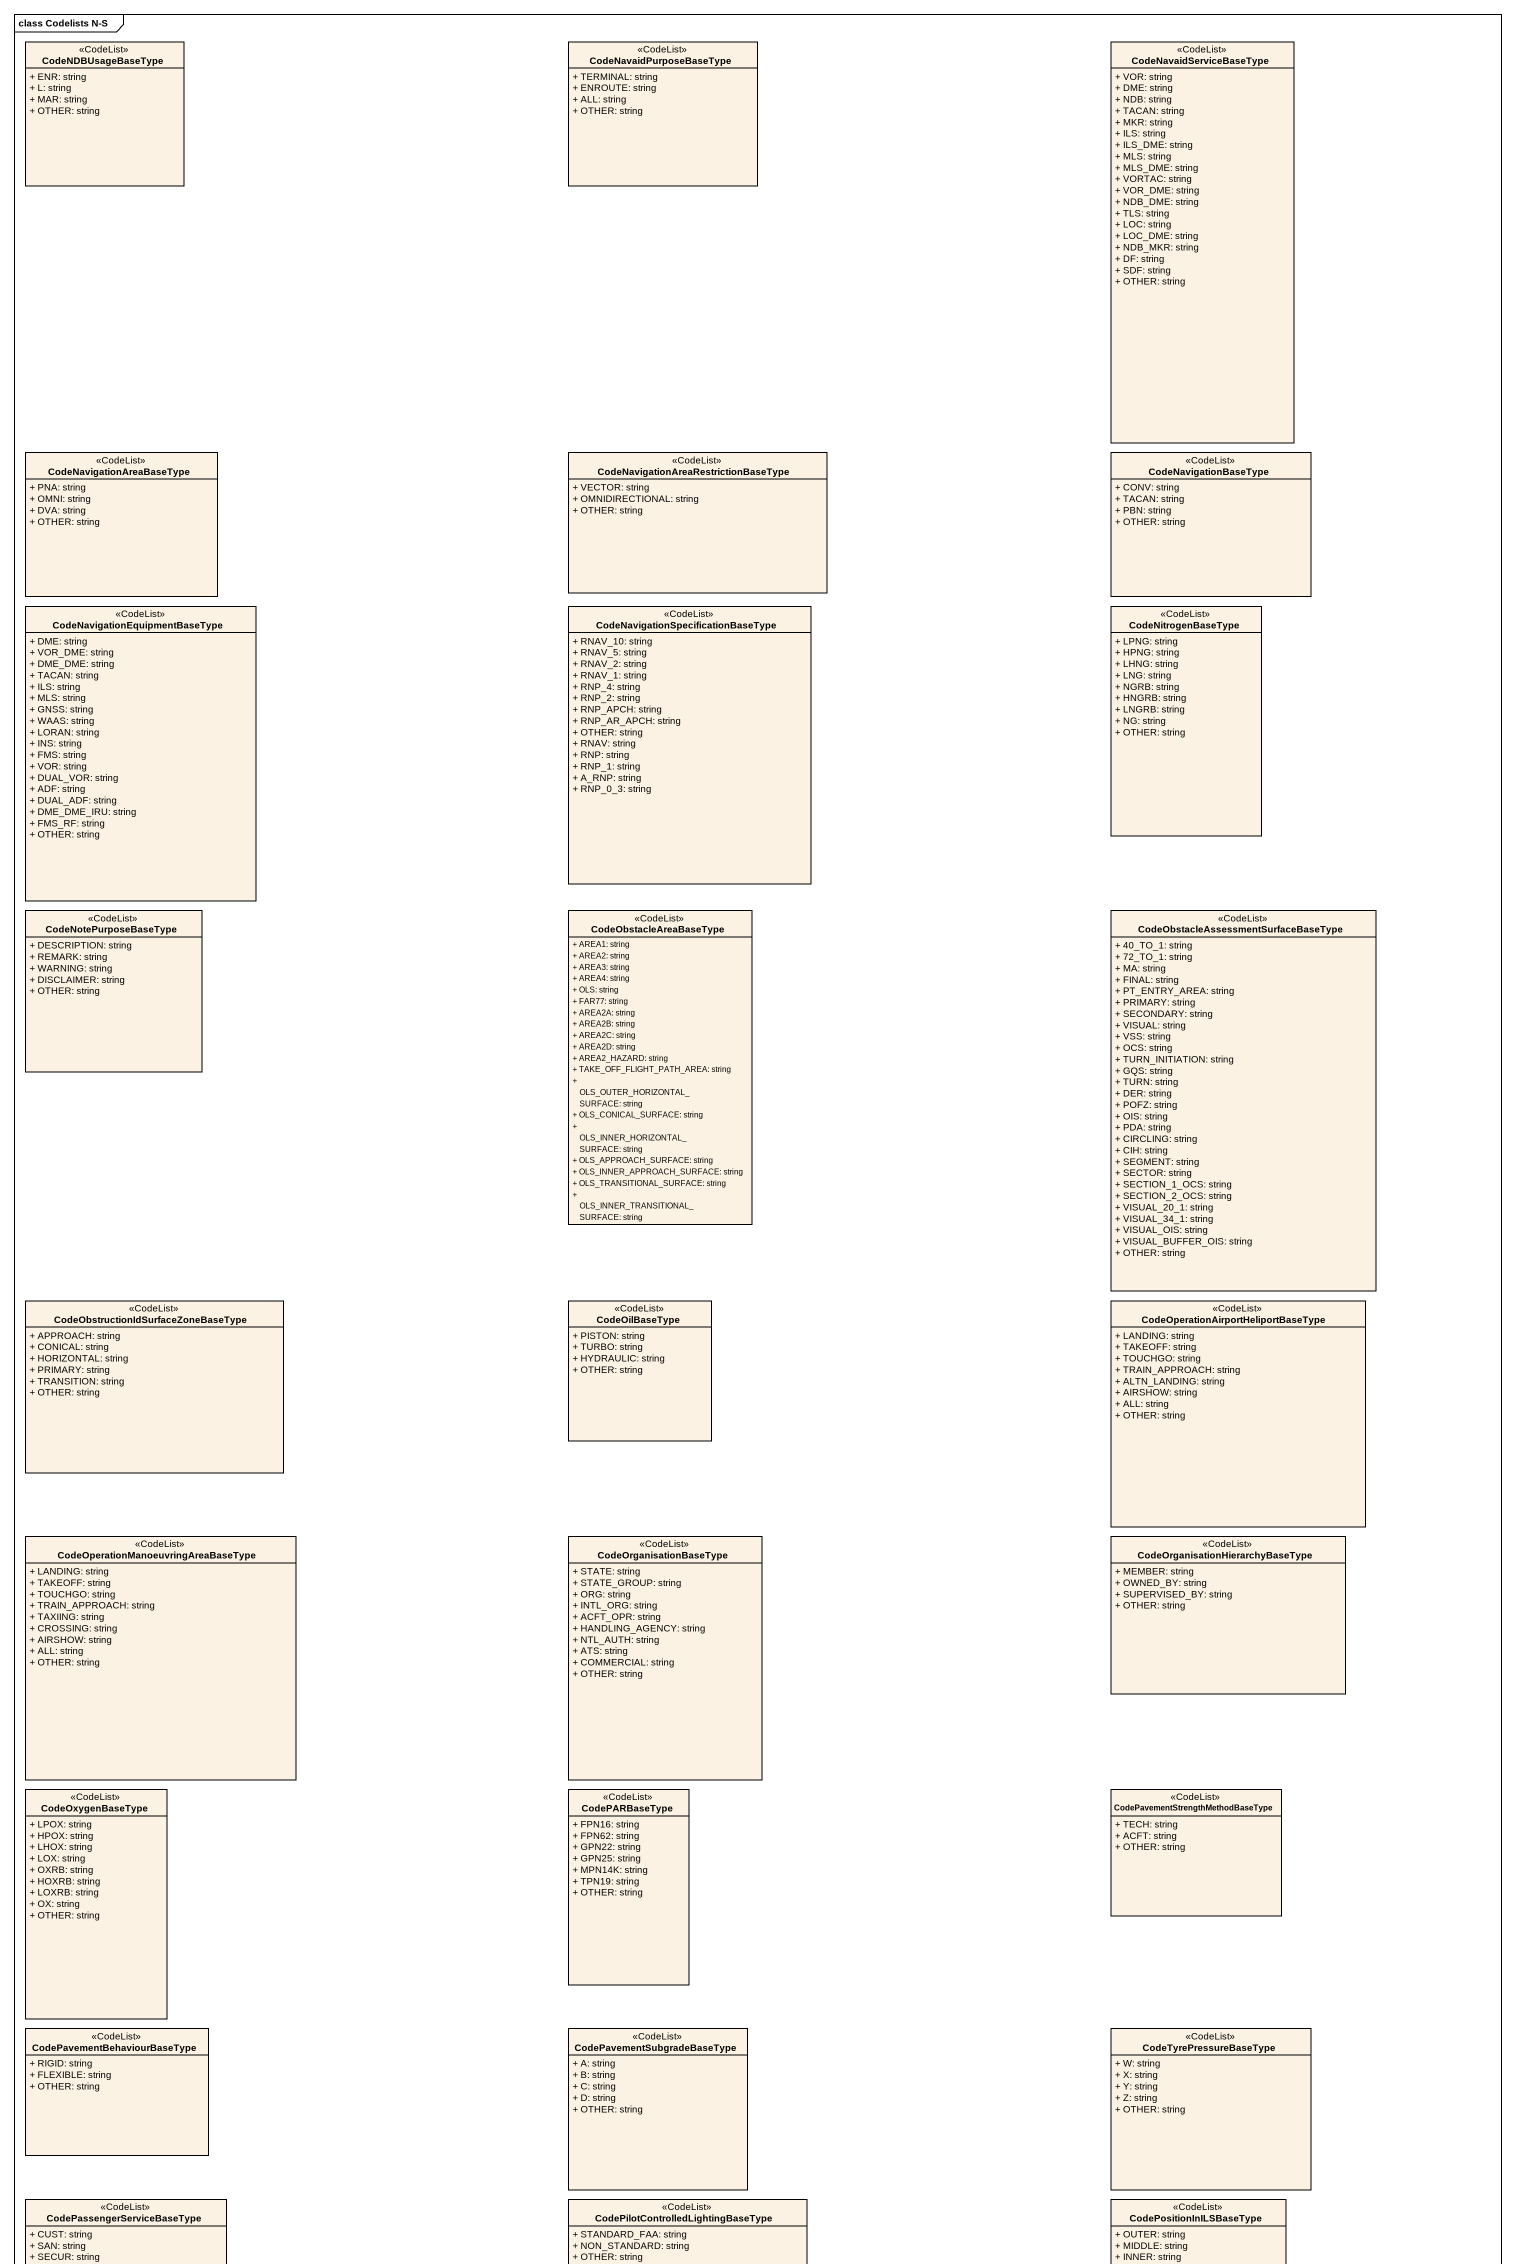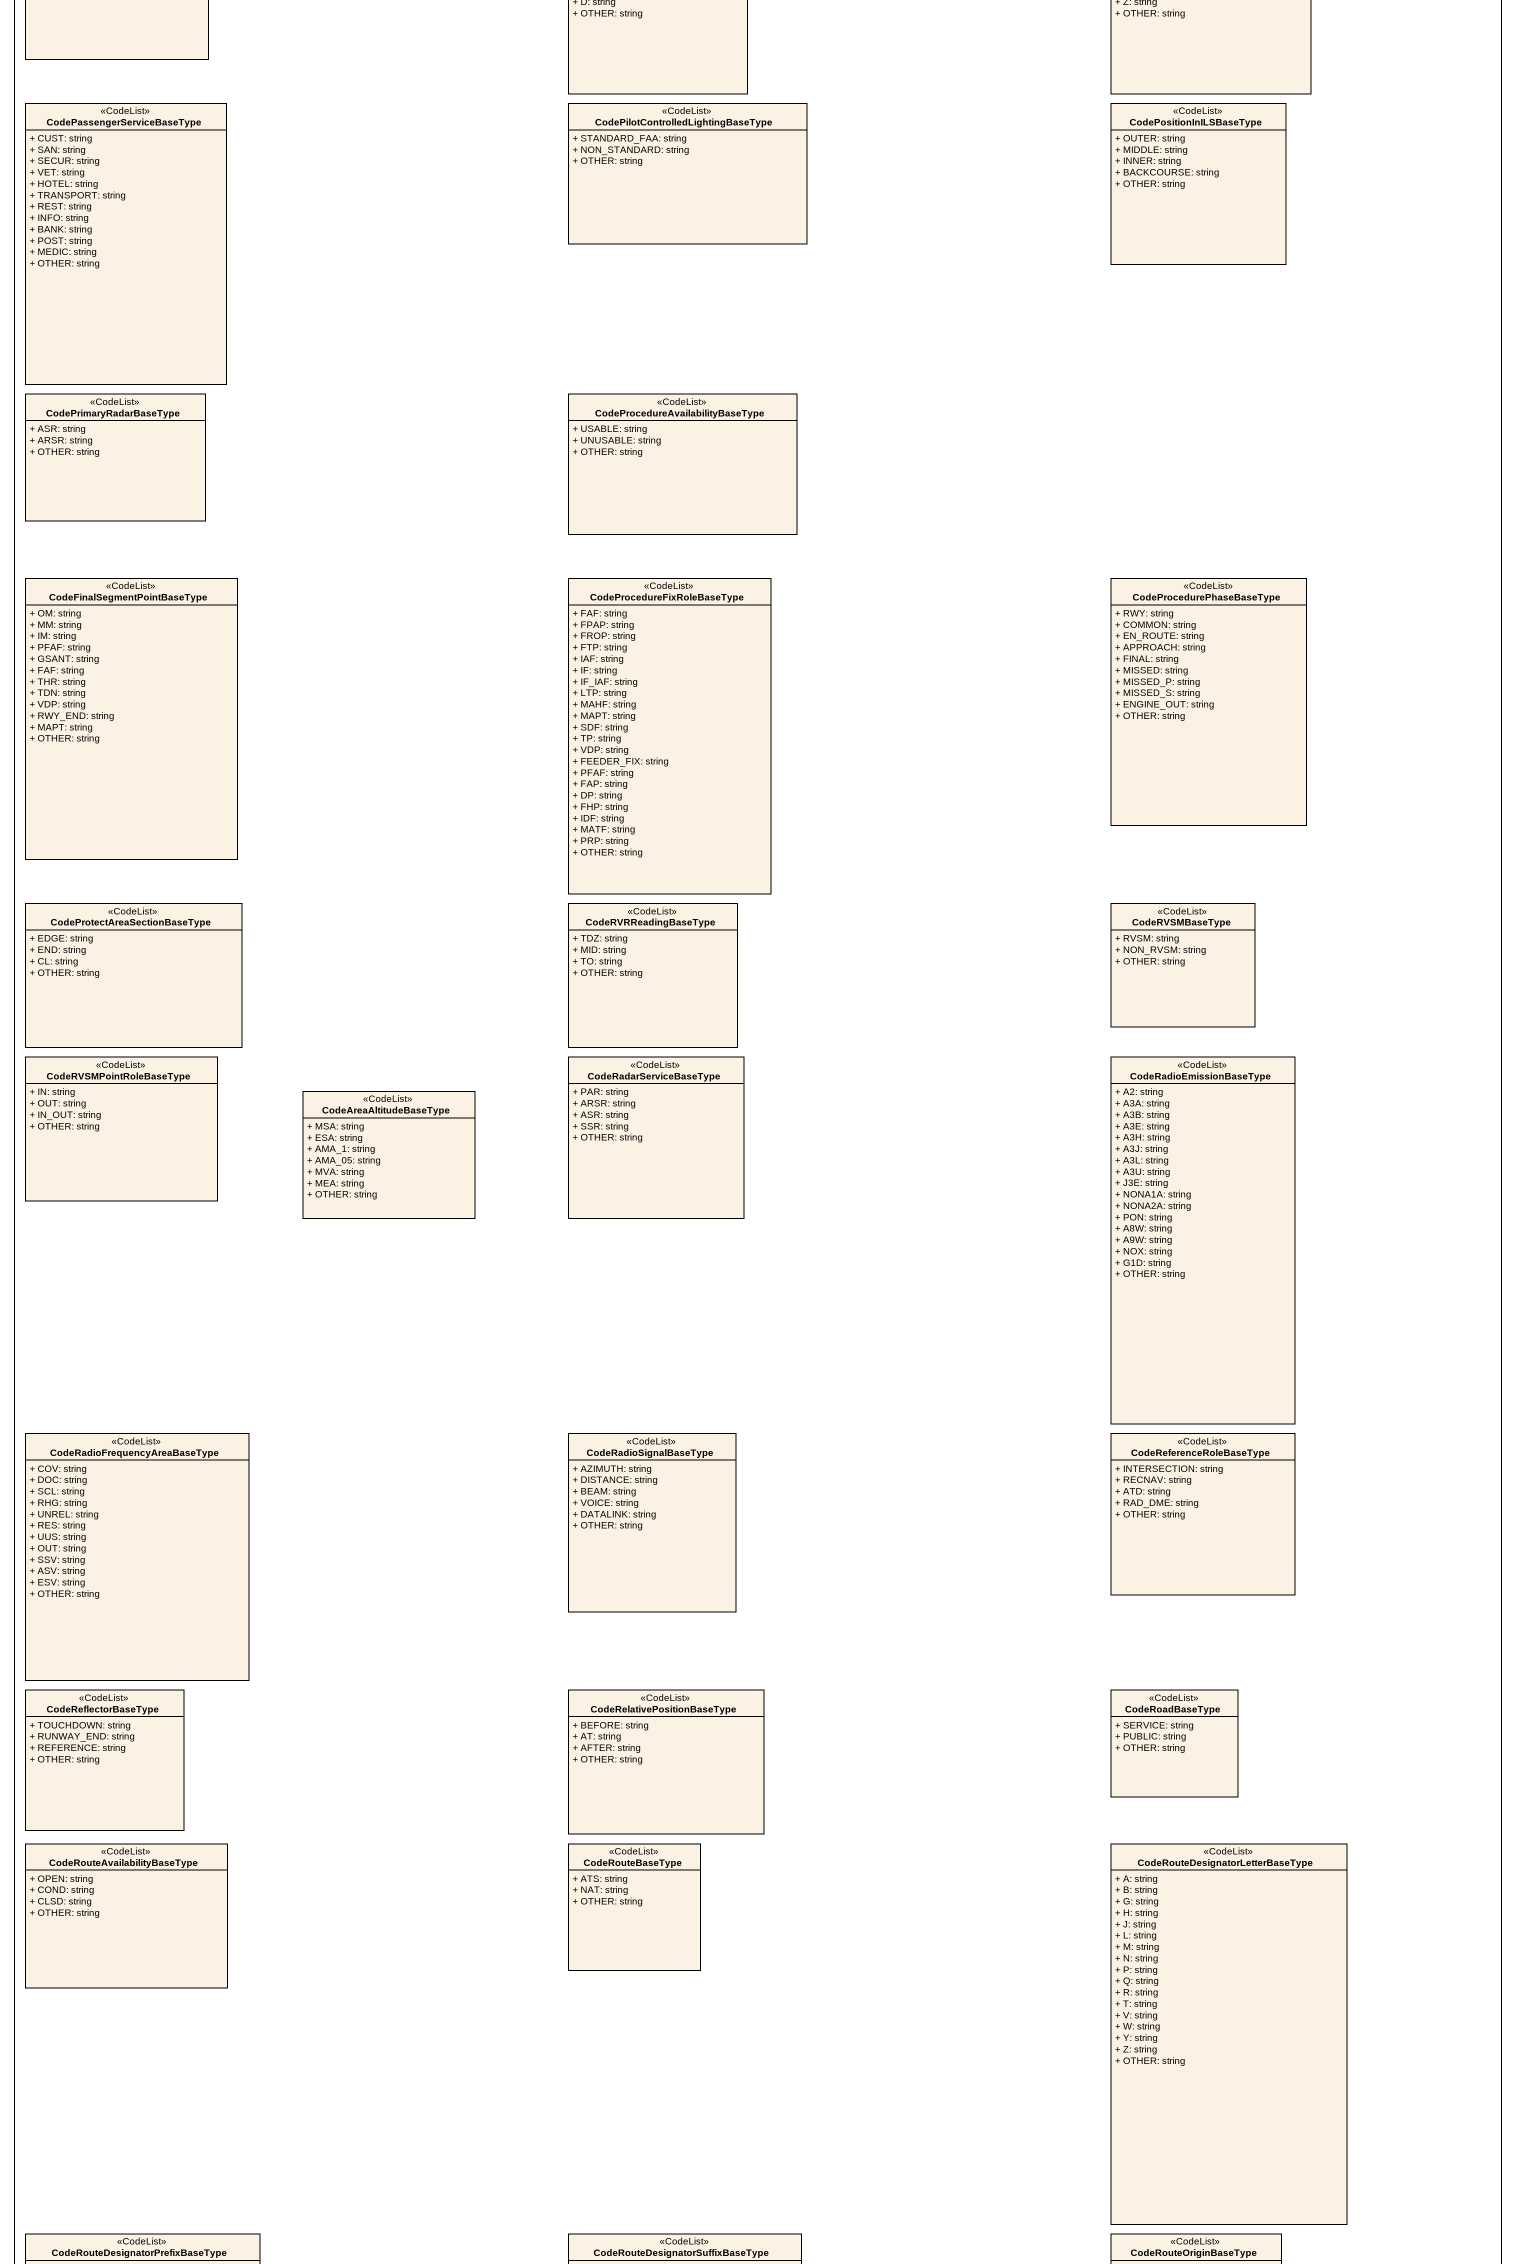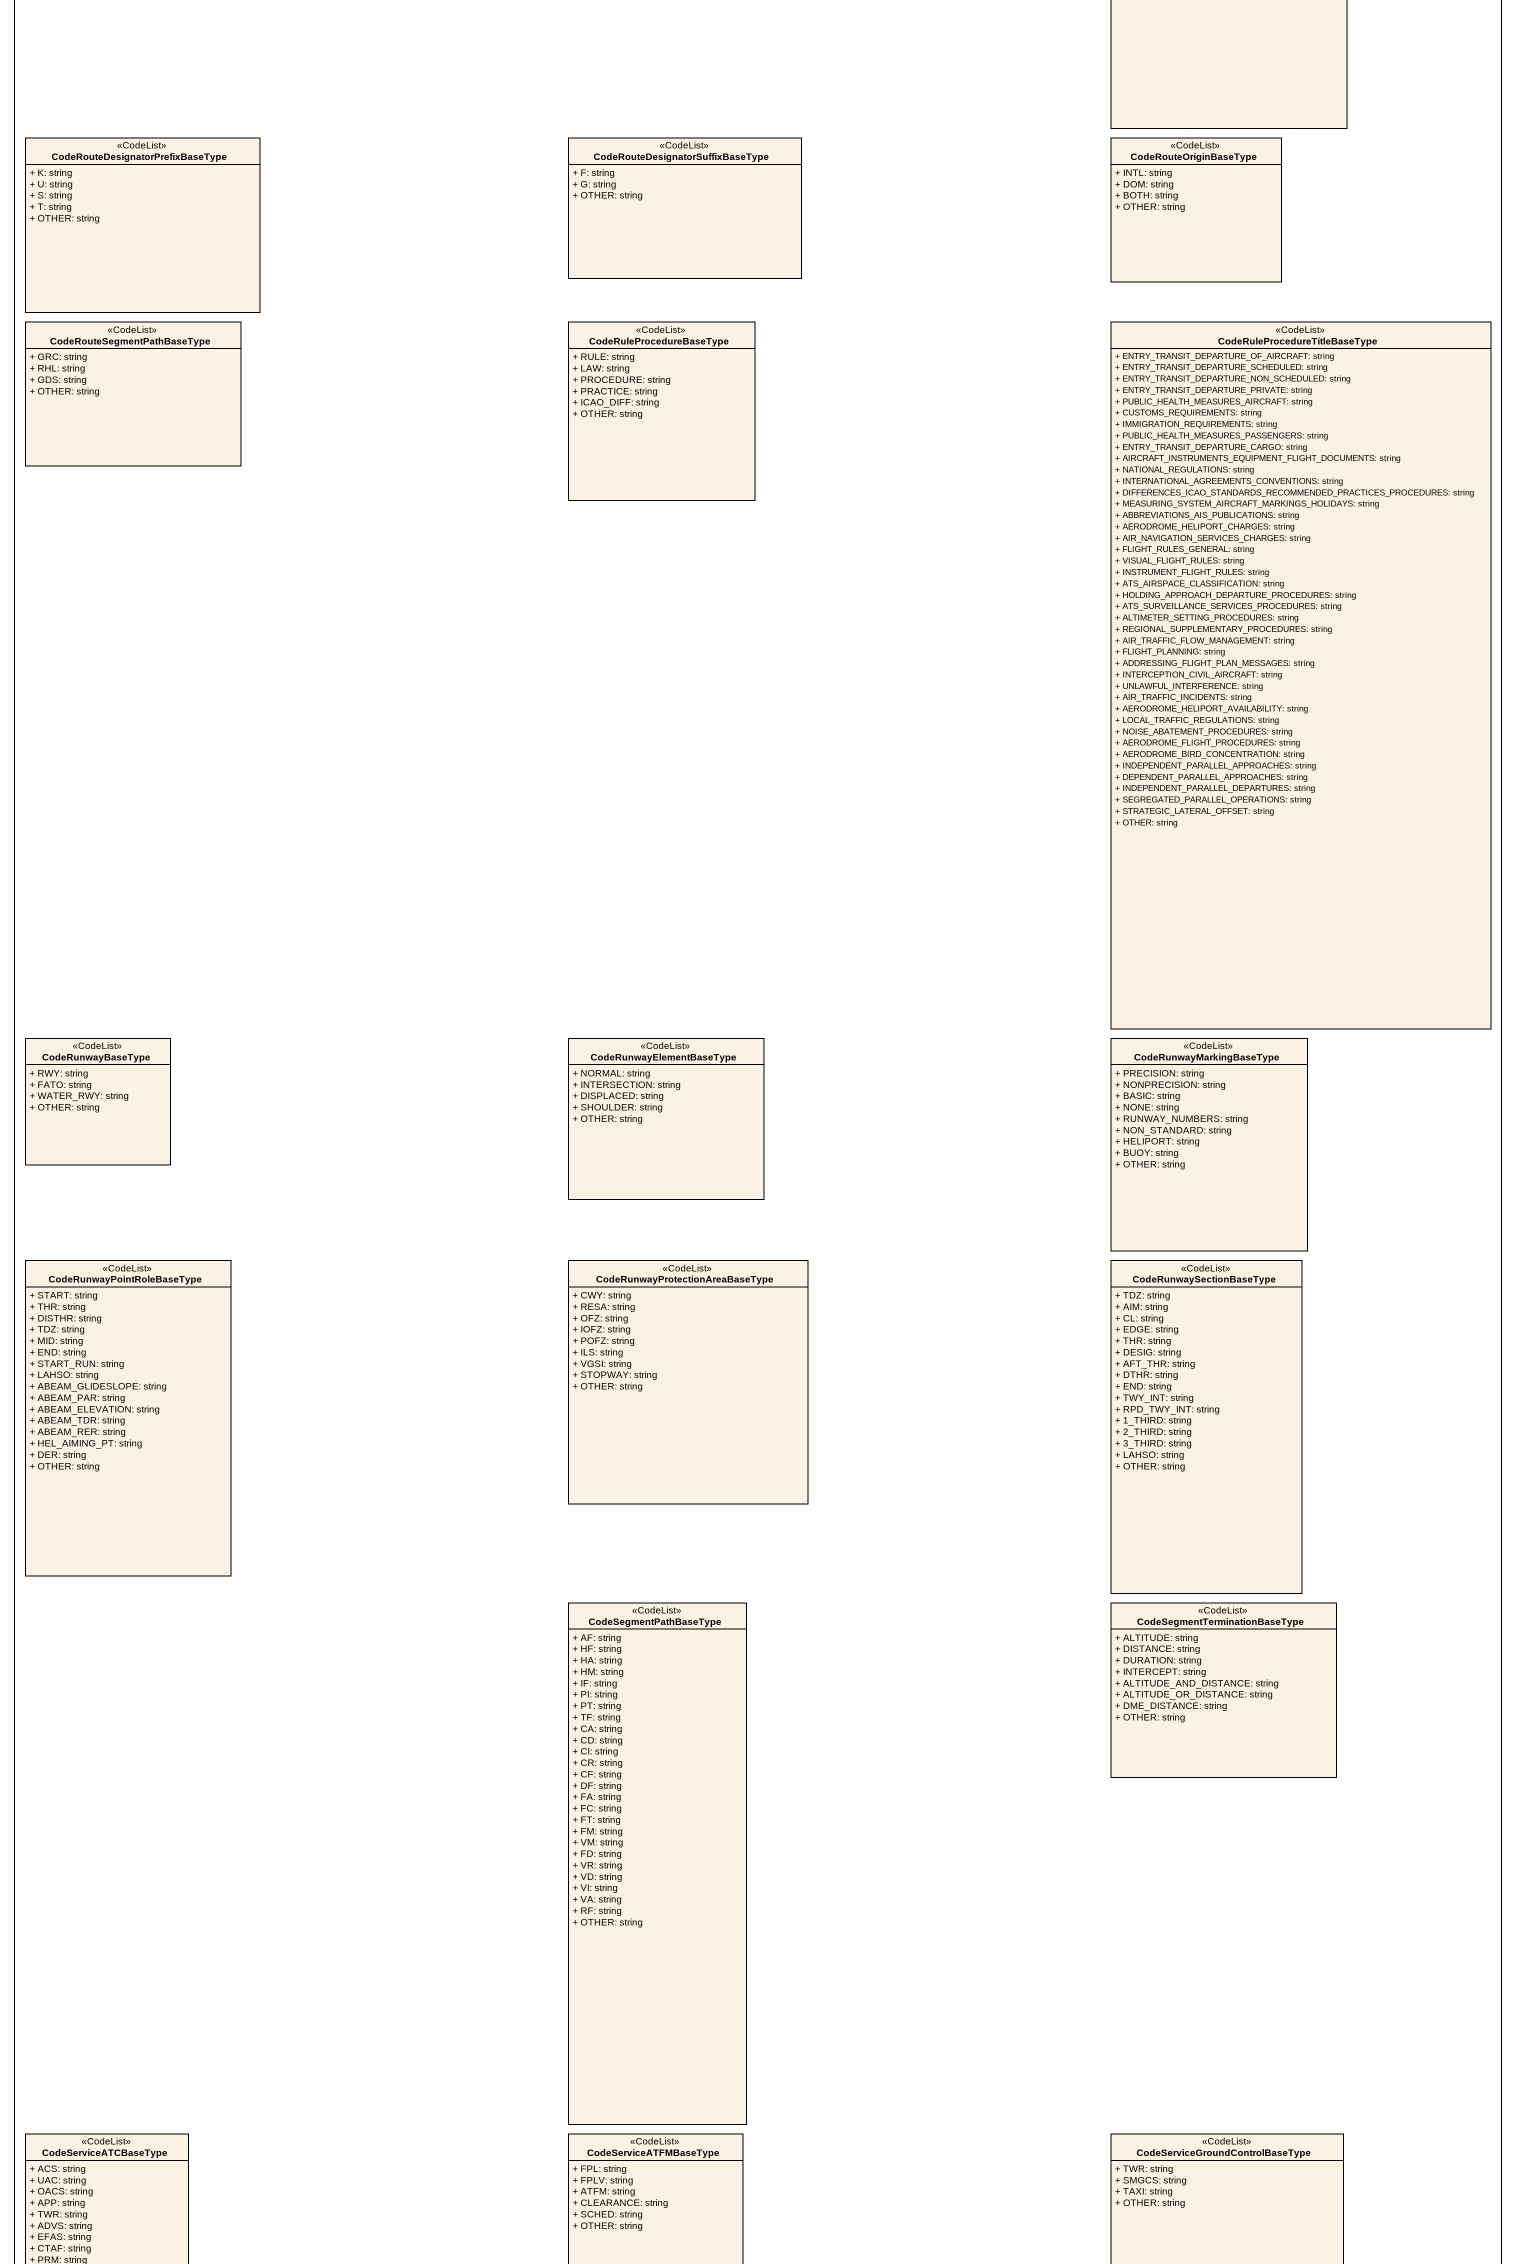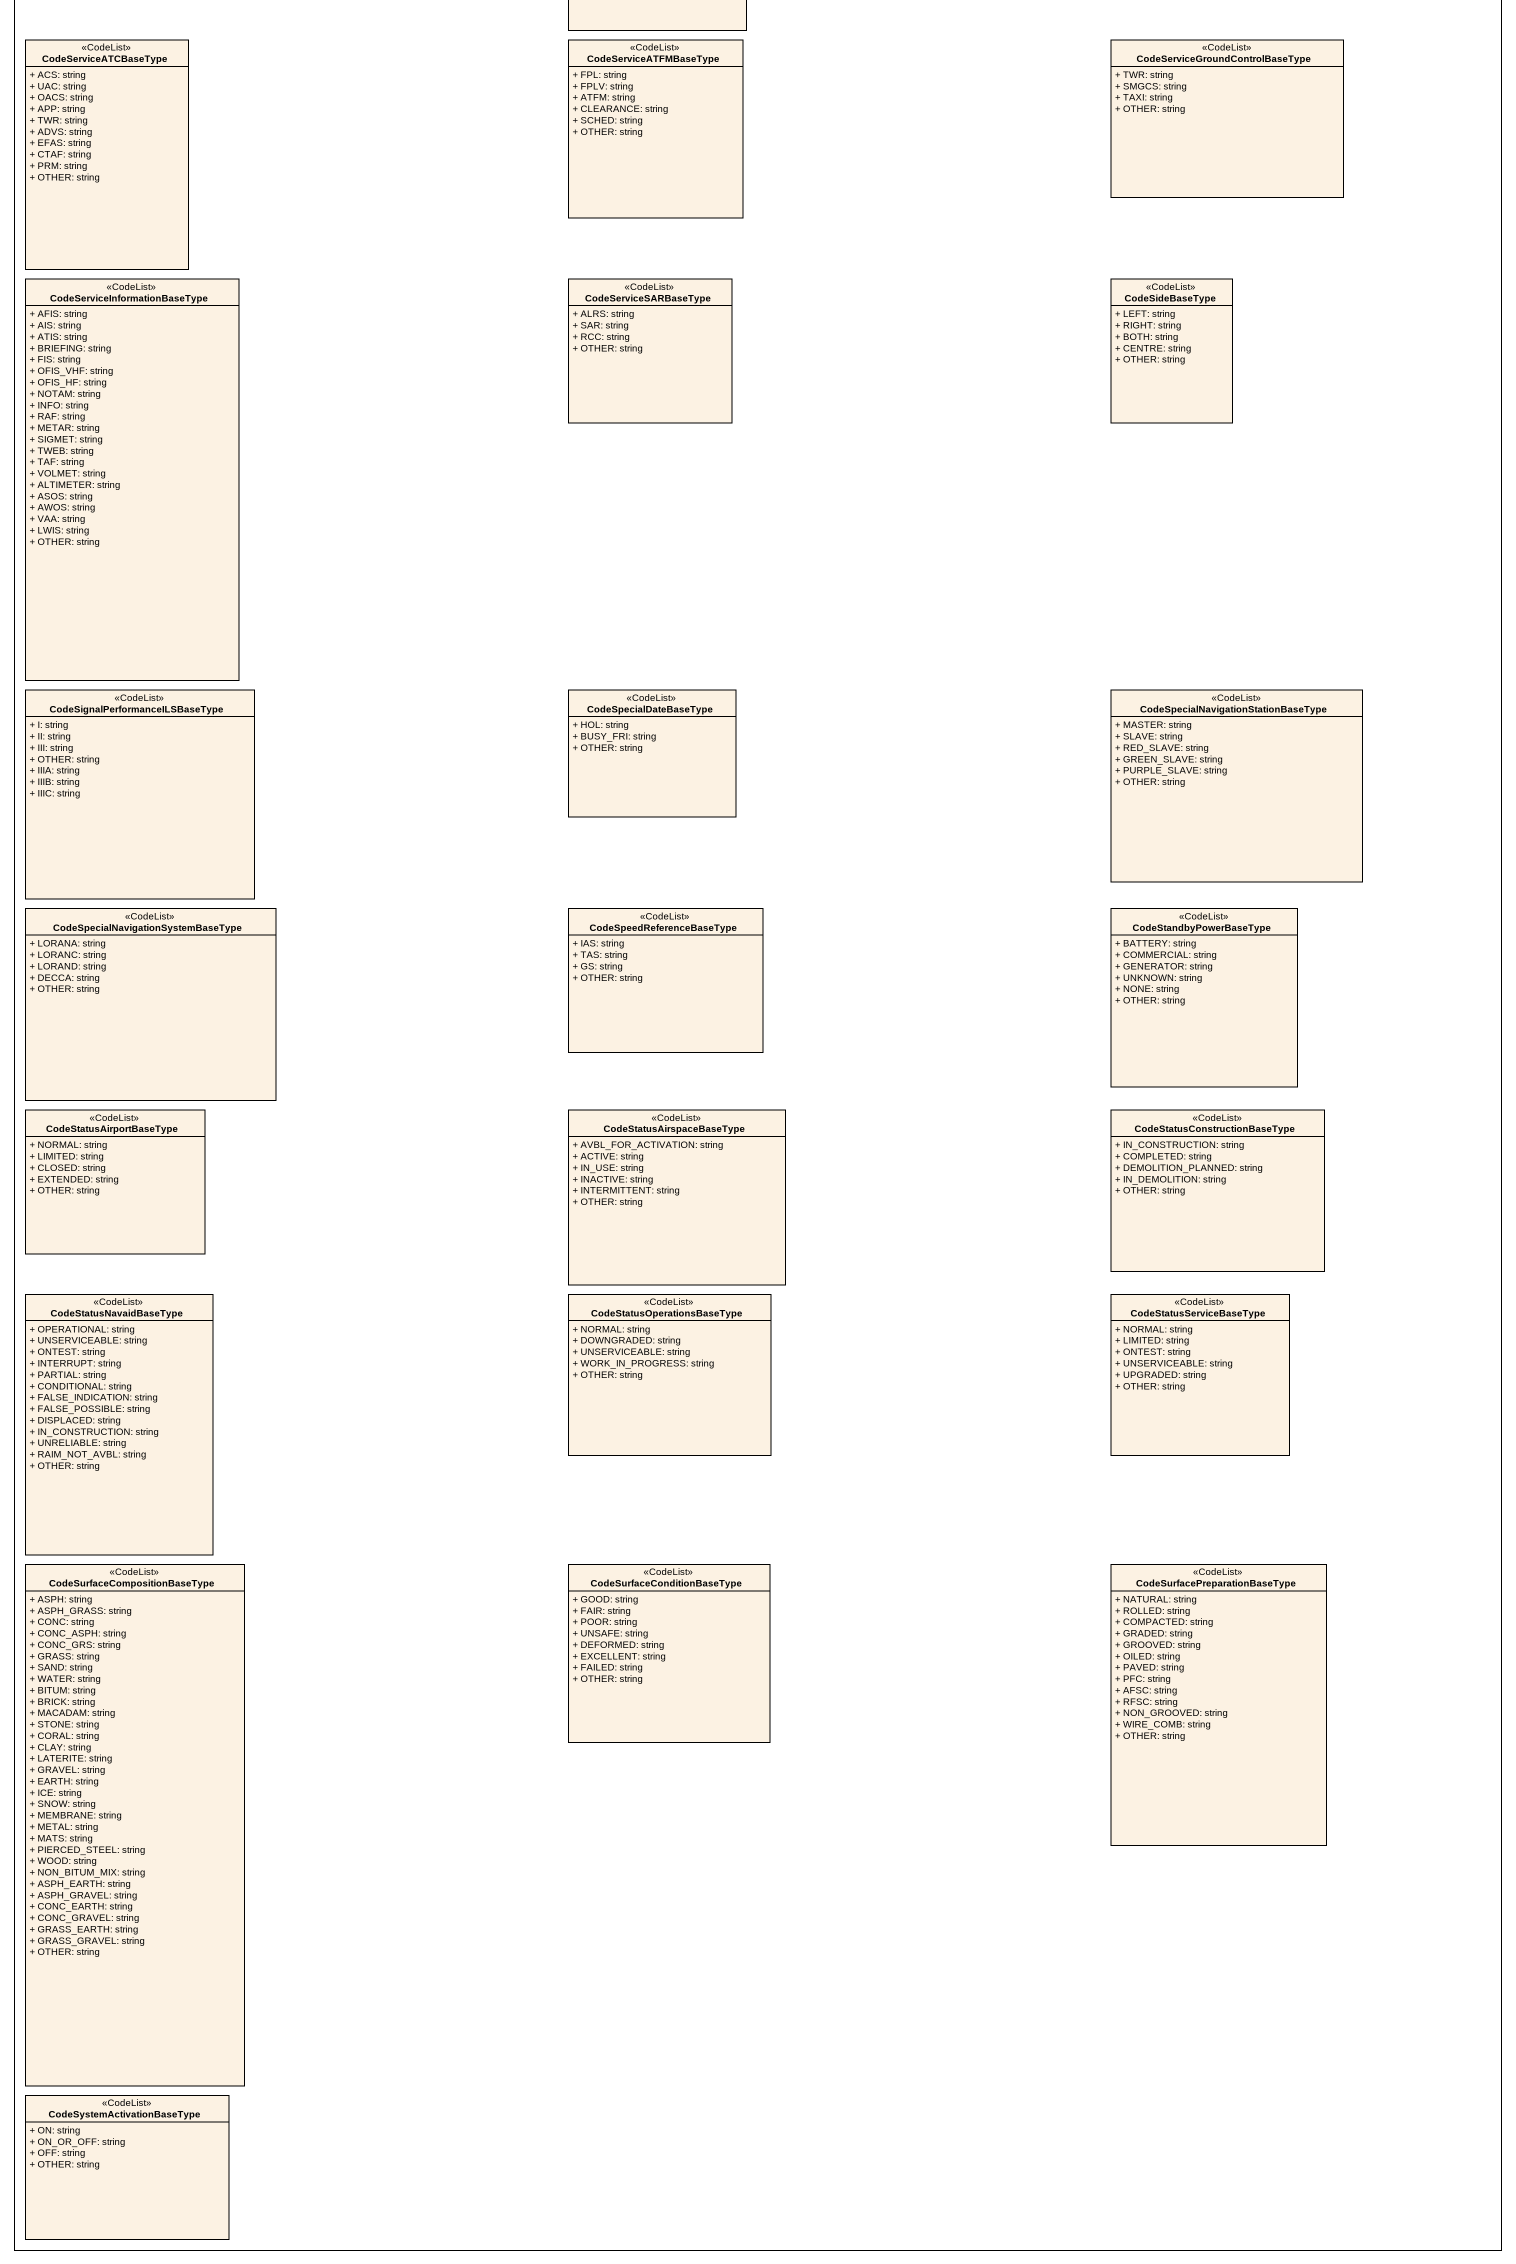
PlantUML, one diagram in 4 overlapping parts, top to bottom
@startuml
mainframe class Codelists N-S
hide circle
hide empty members
skinparam classAttributeIconSize 0
class CodeNDBUsageBaseType <<CodeList>> {
  + ENR: string
  + L: string
  + MAR: string
  + OTHER: string
}
class CodeNavaidPurposeBaseType <<CodeList>> {
  + TERMINAL: string
  + ENROUTE: string
  + ALL: string
  + OTHER: string
}
class CodeNavaidServiceBaseType <<CodeList>> {
  + VOR: string
  + DME: string
  + NDB: string
  + TACAN: string
  + MKR: string
  + ILS: string
  + ILS_DME: string
  + MLS: string
  + MLS_DME: string
  + VORTAC: string
  + VOR_DME: string
  + NDB_DME: string
  + TLS: string
  + LOC: string
  + LOC_DME: string
  + NDB_MKR: string
  + DF: string
  + SDF: string
  + OTHER: string
}
class CodeNavigationAreaBaseType <<CodeList>> {
  + PNA: string
  + OMNI: string
  + DVA: string
  + OTHER: string
}
class "CodeNavigationAreaRestrictionBaseType" as CodeNavigationAreaRestrictio <<CodeList>> {
  + VECTOR: string
  + OMNIDIRECTIONAL: string
  + OTHER: string
}
class CodeNavigationBaseType <<CodeList>> {
  + CONV: string
  + TACAN: string
  + PBN: string
  + OTHER: string
}
class "CodeNavigationEquipmentBaseType" as CodeNavigationEquipmentBaseT <<CodeList>> {
  + DME: string
  + VOR_DME: string
  + DME_DME: string
  + TACAN: string
  + ILS: string
  + MLS: string
  + GNSS: string
  + WAAS: string
  + LORAN: string
  + INS: string
  + FMS: string
  + VOR: string
  + DUAL_VOR: string
  + ADF: string
  + DUAL_ADF: string
  + DME_DME_IRU: string
  + FMS_RF: string
  + OTHER: string
}
class "CodeNavigationSpecificationBaseType" as CodeNavigationSpecificationB <<CodeList>> {
  + RNAV_10: string
  + RNAV_5: string
  + RNAV_2: string
  + RNAV_1: string
  + RNP_4: string
  + RNP_2: string
  + RNP_APCH: string
  + RNP_AR_APCH: string
  + OTHER: string
  + RNAV: string
  + RNP: string
  + RNP_1: string
  + A_RNP: string
  + RNP_0_3: string
}
class CodeNitrogenBaseType <<CodeList>> {
  + LPNG: string
  + HPNG: string
  + LHNG: string
  + LNG: string
  + NGRB: string
  + HNGRB: string
  + LNGRB: string
  + NG: string
  + OTHER: string
}
class CodeNotePurposeBaseType <<CodeList>> {
  + DESCRIPTION: string
  + REMARK: string
  + WARNING: string
  + DISCLAIMER: string
  + OTHER: string
}
class CodeObstacleAreaBaseType <<CodeList>> {
  + AREA1: string
  + AREA2: string
  + AREA3: string
  + AREA4: string
  + OLS: string
  + FAR77: string
  + AREA2A: string
  + AREA2B: string
  + AREA2C: string
  + AREA2D: string
  + AREA2_HAZARD: string
  + TAKE_OFF_FLIGHT_PATH_AREA: string
  + OLS_OUTER_HORIZONTAL_SURFACE: string
  + OLS_CONICAL_SURFACE: string
  + OLS_INNER_HORIZONTAL_SURFACE: string
  + OLS_APPROACH_SURFACE: string
  + OLS_INNER_APPROACH_SURFACE: string
  + OLS_TRANSITIONAL_SURFACE: string
  + OLS_INNER_TRANSITIONAL_SURFACE: string
}
class "CodeObstacleAssessmentSurfaceBaseType" as CodeObstacleAssessmentSurfac <<CodeList>> {
  + 40_TO_1: string
  + 72_TO_1: string
  + MA: string
  + FINAL: string
  + PT_ENTRY_AREA: string
  + PRIMARY: string
  + SECONDARY: string
  + VISUAL: string
  + VSS: string
  + OCS: string
  + TURN_INITIATION: string
  + GQS: string
  + TURN: string
  + DER: string
  + POFZ: string
  + OIS: string
  + PDA: string
  + CIRCLING: string
  + CIH: string
  + SEGMENT: string
  + SECTOR: string
  + SECTION_1_OCS: string
  + SECTION_2_OCS: string
  + VISUAL_20_1: string
  + VISUAL_34_1: string
  + VISUAL_OIS: string
  + VISUAL_BUFFER_OIS: string
  + OTHER: string
}
class "CodeObstructionIdSurfaceZoneBaseType" as CodeObstructionIdSurfaceZone <<CodeList>> {
  + APPROACH: string
  + CONICAL: string
  + HORIZONTAL: string
  + PRIMARY: string
  + TRANSITION: string
  + OTHER: string
}
class CodeOilBaseType <<CodeList>> {
  + PISTON: string
  + TURBO: string
  + HYDRAULIC: string
  + OTHER: string
}
class "CodeOperationAirportHeliportBaseType" as CodeOperationAirportHeliport <<CodeList>> {
  + LANDING: string
  + TAKEOFF: string
  + TOUCHGO: string
  + TRAIN_APPROACH: string
  + ALTN_LANDING: string
  + AIRSHOW: string
  + ALL: string
  + OTHER: string
}
class "CodeOperationManoeuvringAreaBaseType" as CodeOperationManoeuvringArea <<CodeList>> {
  + LANDING: string
  + TAKEOFF: string
  + TOUCHGO: string
  + TRAIN_APPROACH: string
  + TAXIING: string
  + CROSSING: string
  + AIRSHOW: string
  + ALL: string
  + OTHER: string
}
class CodeOrganisationBaseType <<CodeList>> {
  + STATE: string
  + STATE_GROUP: string
  + ORG: string
  + INTL_ORG: string
  + ACFT_OPR: string
  + HANDLING_AGENCY: string
  + NTL_AUTH: string
  + ATS: string
  + COMMERCIAL: string
  + OTHER: string
}
class "CodeOrganisationHierarchyBaseType" as CodeOrganisationHierarchyBas <<CodeList>> {
  + MEMBER: string
  + OWNED_BY: string
  + SUPERVISED_BY: string
  + OTHER: string
}
class CodeOxygenBaseType <<CodeList>> {
  + LPOX: string
  + HPOX: string
  + LHOX: string
  + LOX: string
  + OXRB: string
  + HOXRB: string
  + LOXRB: string
  + OX: string
  + OTHER: string
}
class CodePARBaseType <<CodeList>> {
  + FPN16: string
  + FPN62: string
  + GPN22: string
  + GPN25: string
  + MPN14K: string
  + TPN19: string
  + OTHER: string
}
class "CodePavementStrengthMethodBaseType" as CodePavementStrengthMethodBa <<CodeList>> {
  + TECH: string
  + ACFT: string
  + OTHER: string
}
class "CodePavementBehaviourBaseType" as CodePavementBehaviourBaseTyp <<CodeList>> {
  + RIGID: string
  + FLEXIBLE: string
  + OTHER: string
}
class CodePavementSubgradeBaseType <<CodeList>> {
  + A: string
  + B: string
  + C: string
  + D: string
  + OTHER: string
}
class CodeTyrePressureBaseType <<CodeList>> {
  + W: string
  + X: string
  + Y: string
  + Z: string
  + OTHER: string
}
class CodePassengerServiceBaseType <<CodeList>> {
  + CUST: string
  + SAN: string
  + SECUR: string
  + VET: string
  + HOTEL: string
  + TRANSPORT: string
  + REST: string
  + INFO: string
  + BANK: string
  + POST: string
  + MEDIC: string
  + OTHER: string
}
class "CodePilotControlledLightingBaseType" as CodePilotControlledLightingB <<CodeList>> {
  + STANDARD_FAA: string
  + NON_STANDARD: string
  + OTHER: string
}
class CodePositionInILSBaseType <<CodeList>> {
  + OUTER: string
  + MIDDLE: string
  + INNER: string
  + BACKCOURSE: string
  + OTHER: string
}
class CodePrimaryRadarBaseType <<CodeList>> {
  + ASR: string
  + ARSR: string
  + OTHER: string
}
class "CodeProcedureAvailabilityBaseType" as CodeProcedureAvailabilityBas <<CodeList>> {
  + USABLE: string
  + UNUSABLE: string
  + OTHER: string
}
class "CodeFinalSegmentPointBaseType" as CodeFinalSegmentPointBaseTyp <<CodeList>> {
  + OM: string
  + MM: string
  + IM: string
  + PFAF: string
  + GSANT: string
  + FAF: string
  + THR: string
  + TDN: string
  + VDP: string
  + RWY_END: string
  + MAPT: string
  + OTHER: string
}
class CodeProcedureFixRoleBaseType <<CodeList>> {
  + FAF: string
  + FPAP: string
  + FROP: string
  + FTP: string
  + IAF: string
  + IF: string
  + IF_IAF: string
  + LTP: string
  + MAHF: string
  + MAPT: string
  + SDF: string
  + TP: string
  + VDP: string
  + FEEDER_FIX: string
  + PFAF: string
  + FAP: string
  + DP: string
  + FHP: string
  + IDF: string
  + MATF: string
  + PRP: string
  + OTHER: string
}
class CodeProcedurePhaseBaseType <<CodeList>> {
  + RWY: string
  + COMMON: string
  + EN_ROUTE: string
  + APPROACH: string
  + FINAL: string
  + MISSED: string
  + MISSED_P: string
  + MISSED_S: string
  + ENGINE_OUT: string
  + OTHER: string
}
class "CodeProtectAreaSectionBaseType" as CodeProtectAreaSectionBaseTy <<CodeList>> {
  + EDGE: string
  + END: string
  + CL: string
  + OTHER: string
}
class CodeRVRReadingBaseType <<CodeList>> {
  + TDZ: string
  + MID: string
  + TO: string
  + OTHER: string
}
class CodeRVSMBaseType <<CodeList>> {
  + RVSM: string
  + NON_RVSM: string
  + OTHER: string
}
class CodeRVSMPointRoleBaseType <<CodeList>> {
  + IN: string
  + OUT: string
  + IN_OUT: string
  + OTHER: string
}
class CodeRadarServiceBaseType <<CodeList>> {
  + PAR: string
  + ARSR: string
  + ASR: string
  + SSR: string
  + OTHER: string
}
class CodeRadioEmissionBaseType <<CodeList>> {
  + A2: string
  + A3A: string
  + A3B: string
  + A3E: string
  + A3H: string
  + A3J: string
  + A3L: string
  + A3U: string
  + J3E: string
  + NONA1A: string
  + NONA2A: string
  + PON: string
  + A8W: string
  + A9W: string
  + NOX: string
  + G1D: string
  + OTHER: string
}
class CodeAreaAltitudeBaseType <<CodeList>> {
  + MSA: string
  + ESA: string
  + AMA_1: string
  + AMA_05: string
  + MVA: string
  + MEA: string
  + OTHER: string
}
class "CodeRadioFrequencyAreaBaseType" as CodeRadioFrequencyAreaBaseTy <<CodeList>> {
  + COV: string
  + DOC: string
  + SCL: string
  + RHG: string
  + UNREL: string
  + RES: string
  + UUS: string
  + OUT: string
  + SSV: string
  + ASV: string
  + ESV: string
  + OTHER: string
}
class CodeRadioSignalBaseType <<CodeList>> {
  + AZIMUTH: string
  + DISTANCE: string
  + BEAM: string
  + VOICE: string
  + DATALINK: string
  + OTHER: string
}
class CodeReferenceRoleBaseType <<CodeList>> {
  + INTERSECTION: string
  + RECNAV: string
  + ATD: string
  + RAD_DME: string
  + OTHER: string
}
class CodeReflectorBaseType <<CodeList>> {
  + TOUCHDOWN: string
  + RUNWAY_END: string
  + REFERENCE: string
  + OTHER: string
}
class CodeRelativePositionBaseType <<CodeList>> {
  + BEFORE: string
  + AT: string
  + AFTER: string
  + OTHER: string
}
class CodeRoadBaseType <<CodeList>> {
  + SERVICE: string
  + PUBLIC: string
  + OTHER: string
}
class "CodeRouteAvailabilityBaseType" as CodeRouteAvailabilityBaseTyp <<CodeList>> {
  + OPEN: string
  + COND: string
  + CLSD: string
  + OTHER: string
}
class CodeRouteBaseType <<CodeList>> {
  + ATS: string
  + NAT: string
  + OTHER: string
}
class "CodeRouteDesignatorLetterBaseType" as CodeRouteDesignatorLetterBas <<CodeList>> {
  + A: string
  + B: string
  + G: string
  + H: string
  + J: string
  + L: string
  + M: string
  + N: string
  + P: string
  + Q: string
  + R: string
  + T: string
  + V: string
  + W: string
  + Y: string
  + Z: string
  + OTHER: string
}
class "CodeRouteDesignatorPrefixBaseType" as CodeRouteDesignatorPrefixBas <<CodeList>> {
  + K: string
  + U: string
  + S: string
  + T: string
  + OTHER: string
}
class "CodeRouteDesignatorSuffixBaseType" as CodeRouteDesignatorSuffixBas <<CodeList>> {
  + F: string
  + G: string
  + OTHER: string
}
class CodeRouteOriginBaseType <<CodeList>> {
  + INTL: string
  + DOM: string
  + BOTH: string
  + OTHER: string
}
class CodeRouteSegmentPathBaseType <<CodeList>> {
  + GRC: string
  + RHL: string
  + GDS: string
  + OTHER: string
}
class CodeRuleProcedureBaseType <<CodeList>> {
  + RULE: string
  + LAW: string
  + PROCEDURE: string
  + PRACTICE: string
  + ICAO_DIFF: string
  + OTHER: string
}
class "CodeRuleProcedureTitleBaseType" as CodeRuleProcedureTitleBaseTy <<CodeList>> {
  + ENTRY_TRANSIT_DEPARTURE_OF_AIRCRAFT: string
  + ENTRY_TRANSIT_DEPARTURE_SCHEDULED: string
  + ENTRY_TRANSIT_DEPARTURE_NON_SCHEDULED: string
  + ENTRY_TRANSIT_DEPARTURE_PRIVATE: string
  + PUBLIC_HEALTH_MEASURES_AIRCRAFT: string
  + CUSTOMS_REQUIREMENTS: string
  + IMMIGRATION_REQUIREMENTS: string
  + PUBLIC_HEALTH_MEASURES_PASSENGERS: string
  + ENTRY_TRANSIT_DEPARTURE_CARGO: string
  + AIRCRAFT_INSTRUMENTS_EQUIPMENT_FLIGHT_DOCUMENTS: string
  + NATIONAL_REGULATIONS: string
  + INTERNATIONAL_AGREEMENTS_CONVENTIONS: string
  + DIFFERENCES_ICAO_STANDARDS_RECOMMENDED_PRACTICES_PROCEDURES: string
  + MEASURING_SYSTEM_AIRCRAFT_MARKINGS_HOLIDAYS: string
  + ABBREVIATIONS_AIS_PUBLICATIONS: string
  + AERODROME_HELIPORT_CHARGES: string
  + AIR_NAVIGATION_SERVICES_CHARGES: string
  + FLIGHT_RULES_GENERAL: string
  + VISUAL_FLIGHT_RULES: string
  + INSTRUMENT_FLIGHT_RULES: string
  + ATS_AIRSPACE_CLASSIFICATION: string
  + HOLDING_APPROACH_DEPARTURE_PROCEDURES: string
  + ATS_SURVEILLANCE_SERVICES_PROCEDURES: string
  + ALTIMETER_SETTING_PROCEDURES: string
  + REGIONAL_SUPPLEMENTARY_PROCEDURES: string
  + AIR_TRAFFIC_FLOW_MANAGEMENT: string
  + FLIGHT_PLANNING: string
  + ADDRESSING_FLIGHT_PLAN_MESSAGES: string
  + INTERCEPTION_CIVIL_AIRCRAFT: string
  + UNLAWFUL_INTERFERENCE: string
  + AIR_TRAFFIC_INCIDENTS: string
  + AERODROME_HELIPORT_AVAILABILITY: string
  + LOCAL_TRAFFIC_REGULATIONS: string
  + NOISE_ABATEMENT_PROCEDURES: string
  + AERODROME_FLIGHT_PROCEDURES: string
  + AERODROME_BIRD_CONCENTRATION: string
  + INDEPENDENT_PARALLEL_APPROACHES: string
  + DEPENDENT_PARALLEL_APPROACHES: string
  + INDEPENDENT_PARALLEL_DEPARTURES: string
  + SEGREGATED_PARALLEL_OPERATIONS: string
  + STRATEGIC_LATERAL_OFFSET: string
  + OTHER: string
}
class CodeRunwayBaseType <<CodeList>> {
  + RWY: string
  + FATO: string
  + WATER_RWY: string
  + OTHER: string
}
class CodeRunwayElementBaseType <<CodeList>> {
  + NORMAL: string
  + INTERSECTION: string
  + DISPLACED: string
  + SHOULDER: string
  + OTHER: string
}
class CodeRunwayMarkingBaseType <<CodeList>> {
  + PRECISION: string
  + NONPRECISION: string
  + BASIC: string
  + NONE: string
  + RUNWAY_NUMBERS: string
  + NON_STANDARD: string
  + HELIPORT: string
  + BUOY: string
  + OTHER: string
}
class CodeRunwayPointRoleBaseType <<CodeList>> {
  + START: string
  + THR: string
  + DISTHR: string
  + TDZ: string
  + MID: string
  + END: string
  + START_RUN: string
  + LAHSO: string
  + ABEAM_GLIDESLOPE: string
  + ABEAM_PAR: string
  + ABEAM_ELEVATION: string
  + ABEAM_TDR: string
  + ABEAM_RER: string
  + HEL_AIMING_PT: string
  + DER: string
  + OTHER: string
}
class "CodeRunwayProtectionAreaBaseType" as CodeRunwayProtectionAreaBase <<CodeList>> {
  + CWY: string
  + RESA: string
  + OFZ: string
  + IOFZ: string
  + POFZ: string
  + ILS: string
  + VGSI: string
  + STOPWAY: string
  + OTHER: string
}
class CodeRunwaySectionBaseType <<CodeList>> {
  + TDZ: string
  + AIM: string
  + CL: string
  + EDGE: string
  + THR: string
  + DESIG: string
  + AFT_THR: string
  + DTHR: string
  + END: string
  + TWY_INT: string
  + RPD_TWY_INT: string
  + 1_THIRD: string
  + 2_THIRD: string
  + 3_THIRD: string
  + LAHSO: string
  + OTHER: string
}
class CodeSegmentPathBaseType <<CodeList>> {
  + AF: string
  + HF: string
  + HA: string
  + HM: string
  + IF: string
  + PI: string
  + PT: string
  + TF: string
  + CA: string
  + CD: string
  + CI: string
  + CR: string
  + CF: string
  + DF: string
  + FA: string
  + FC: string
  + FT: string
  + FM: string
  + VM: string
  + FD: string
  + VR: string
  + VD: string
  + VI: string
  + VA: string
  + RF: string
  + OTHER: string
}
class "CodeSegmentTerminationBaseType" as CodeSegmentTerminationBaseTy <<CodeList>> {
  + ALTITUDE: string
  + DISTANCE: string
  + DURATION: string
  + INTERCEPT: string
  + ALTITUDE_AND_DISTANCE: string
  + ALTITUDE_OR_DISTANCE: string
  + DME_DISTANCE: string
  + OTHER: string
}
class CodeServiceATCBaseType <<CodeList>> {
  + ACS: string
  + UAC: string
  + OACS: string
  + APP: string
  + TWR: string
  + ADVS: string
  + EFAS: string
  + CTAF: string
  + PRM: string
  + OTHER: string
}
class CodeServiceATFMBaseType <<CodeList>> {
  + FPL: string
  + FPLV: string
  + ATFM: string
  + CLEARANCE: string
  + SCHED: string
  + OTHER: string
}
class "CodeServiceGroundControlBaseType" as CodeServiceGroundControlBase <<CodeList>> {
  + TWR: string
  + SMGCS: string
  + TAXI: string
  + OTHER: string
}
class "CodeServiceInformationBaseType" as CodeServiceInformationBaseTy <<CodeList>> {
  + AFIS: string
  + AIS: string
  + ATIS: string
  + BRIEFING: string
  + FIS: string
  + OFIS_VHF: string
  + OFIS_HF: string
  + NOTAM: string
  + INFO: string
  + RAF: string
  + METAR: string
  + SIGMET: string
  + TWEB: string
  + TAF: string
  + VOLMET: string
  + ALTIMETER: string
  + ASOS: string
  + AWOS: string
  + VAA: string
  + LWIS: string
  + OTHER: string
}
class CodeServiceSARBaseType <<CodeList>> {
  + ALRS: string
  + SAR: string
  + RCC: string
  + OTHER: string
}
class CodeSideBaseType <<CodeList>> {
  + LEFT: string
  + RIGHT: string
  + BOTH: string
  + CENTRE: string
  + OTHER: string
}
class "CodeSignalPerformanceILSBaseType" as CodeSignalPerformanceILSBase <<CodeList>> {
  + I: string
  + II: string
  + III: string
  + OTHER: string
  + IIIA: string
  + IIIB: string
  + IIIC: string
}
class CodeSpecialDateBaseType <<CodeList>> {
  + HOL: string
  + BUSY_FRI: string
  + OTHER: string
}
class "CodeSpecialNavigationStationBaseType" as CodeSpecialNavigationStation <<CodeList>> {
  + MASTER: string
  + SLAVE: string
  + RED_SLAVE: string
  + GREEN_SLAVE: string
  + PURPLE_SLAVE: string
  + OTHER: string
}
class "CodeSpecialNavigationSystemBaseType" as CodeSpecialNavigationSystemB <<CodeList>> {
  + LORANA: string
  + LORANC: string
  + LORAND: string
  + DECCA: string
  + OTHER: string
}
class CodeSpeedReferenceBaseType <<CodeList>> {
  + IAS: string
  + TAS: string
  + GS: string
  + OTHER: string
}
class CodeStandbyPowerBaseType <<CodeList>> {
  + BATTERY: string
  + COMMERCIAL: string
  + GENERATOR: string
  + UNKNOWN: string
  + NONE: string
  + OTHER: string
}
class CodeStatusAirportBaseType <<CodeList>> {
  + NORMAL: string
  + LIMITED: string
  + CLOSED: string
  + EXTENDED: string
  + OTHER: string
}
class CodeStatusAirspaceBaseType <<CodeList>> {
  + AVBL_FOR_ACTIVATION: string
  + ACTIVE: string
  + IN_USE: string
  + INACTIVE: string
  + INTERMITTENT: string
  + OTHER: string
}
class "CodeStatusConstructionBaseType" as CodeStatusConstructionBaseTy <<CodeList>> {
  + IN_CONSTRUCTION: string
  + COMPLETED: string
  + DEMOLITION_PLANNED: string
  + IN_DEMOLITION: string
  + OTHER: string
}
class CodeStatusNavaidBaseType <<CodeList>> {
  + OPERATIONAL: string
  + UNSERVICEABLE: string
  + ONTEST: string
  + INTERRUPT: string
  + PARTIAL: string
  + CONDITIONAL: string
  + FALSE_INDICATION: string
  + FALSE_POSSIBLE: string
  + DISPLACED: string
  + IN_CONSTRUCTION: string
  + UNRELIABLE: string
  + RAIM_NOT_AVBL: string
  + OTHER: string
}
class CodeStatusOperationsBaseType <<CodeList>> {
  + NORMAL: string
  + DOWNGRADED: string
  + UNSERVICEABLE: string
  + WORK_IN_PROGRESS: string
  + OTHER: string
}
class CodeStatusServiceBaseType <<CodeList>> {
  + NORMAL: string
  + LIMITED: string
  + ONTEST: string
  + UNSERVICEABLE: string
  + UPGRADED: string
  + OTHER: string
}
class "CodeSurfaceCompositionBaseType" as CodeSurfaceCompositionBaseTy <<CodeList>> {
  + ASPH: string
  + ASPH_GRASS: string
  + CONC: string
  + CONC_ASPH: string
  + CONC_GRS: string
  + GRASS: string
  + SAND: string
  + WATER: string
  + BITUM: string
  + BRICK: string
  + MACADAM: string
  + STONE: string
  + CORAL: string
  + CLAY: string
  + LATERITE: string
  + GRAVEL: string
  + EARTH: string
  + ICE: string
  + SNOW: string
  + MEMBRANE: string
  + METAL: string
  + MATS: string
  + PIERCED_STEEL: string
  + WOOD: string
  + NON_BITUM_MIX: string
  + ASPH_EARTH: string
  + ASPH_GRAVEL: string
  + CONC_EARTH: string
  + CONC_GRAVEL: string
  + GRASS_EARTH: string
  + GRASS_GRAVEL: string
  + OTHER: string
}
class CodeSurfaceConditionBaseType <<CodeList>> {
  + GOOD: string
  + FAIR: string
  + POOR: string
  + UNSAFE: string
  + DEFORMED: string
  + EXCELLENT: string
  + FAILED: string
  + OTHER: string
}
class "CodeSurfacePreparationBaseType" as CodeSurfacePreparationBaseTy <<CodeList>> {
  + NATURAL: string
  + ROLLED: string
  + COMPACTED: string
  + GRADED: string
  + GROOVED: string
  + OILED: string
  + PAVED: string
  + PFC: string
  + AFSC: string
  + RFSC: string
  + NON_GROOVED: string
  + WIRE_COMB: string
  + OTHER: string
}
class CodeSystemActivationBaseType <<CodeList>> {
  + ON: string
  + ON_OR_OFF: string
  + OFF: string
  + OTHER: string
}
@enduml
